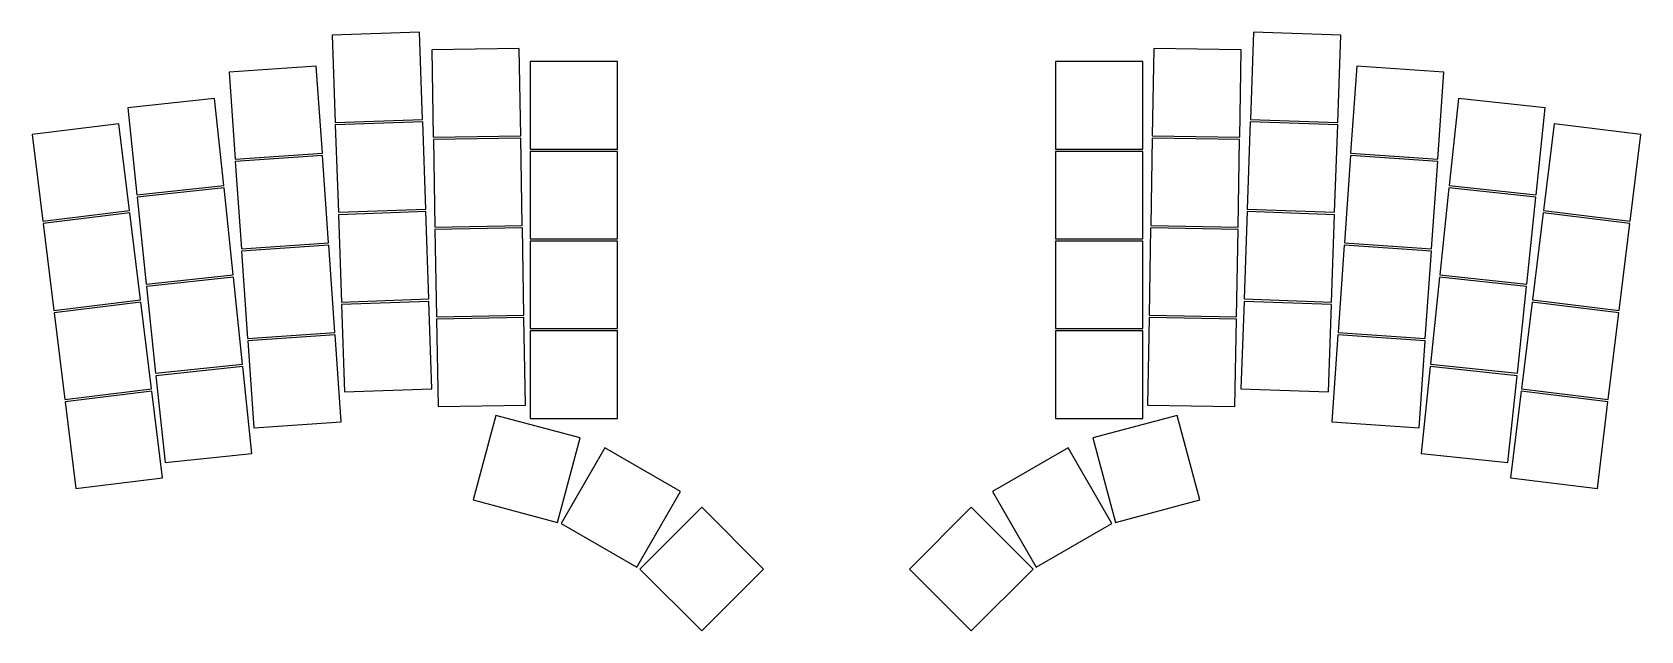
# Model space of a CAD drawing. Header units: millimetres. Extents: x 62 to 403, y -192 to -65.
import ezdxf

# ---------------------------------------------------------------- set-up
doc = ezdxf.new("R2010")
doc.units = ezdxf.units.MM

msp = doc.modelspace()

# ---------------------------------------------------------------- linework, layer by layer
for p, q in [((143.94, -64.98), (125.4, -65.63)), ((125.4, -65.63), (126.05, -84.17)), ((144.59, -83.52), (143.94, -64.98)), ((320.87, -64.98), (320.22, -83.52)), ((339.41, -65.63), (320.87, -64.98)), ((338.76, -84.17), (339.41, -65.63)), ((165.08, -68.42), (146.54, -68.74)), ((146.54, -68.74), (146.86, -87.29)), ((165.41, -86.97), (165.08, -68.42)), ((185.94, -71.23), (167.39, -71.23)), ((167.39, -71.23), (167.39, -89.78)), ((185.94, -89.78), (185.94, -71.23)), ((297.42, -71.23), (278.87, -71.23)), ((278.87, -71.23), (278.87, -89.78)), ((297.42, -89.78), (297.42, -71.23)), ((299.73, -68.42), (299.4, -86.97)), ((318.27, -68.74), (299.73, -68.42)), ((317.95, -87.29), (318.27, -68.74)), ((122.03, -72.17), (103.52, -73.46)), ((103.52, -73.46), (104.82, -91.96)), ((123.32, -90.67), (122.03, -72.17)), ((342.78, -72.17), (341.49, -90.67)), ((361.29, -73.46), (342.78, -72.17)), ((359.99, -91.96), (361.29, -73.46)), ((100.47, -79.09), (82.02, -81.03)), ((82.02, -81.03), (83.96, -99.48)), ((102.41, -97.54), (100.47, -79.09)), ((364.34, -79.09), (362.4, -97.54)), ((382.79, -81.03), (364.34, -79.09)), ((380.85, -99.48), (382.79, -81.03)), ((80.16, -84.44), (61.75, -86.7)), ((82.42, -102.85), (80.16, -84.44)), ((126.05, -84.17), (144.59, -83.52)), ((144.61, -84.02), (126.07, -84.67)), ((126.07, -84.67), (126.72, -103.21)), ((145.25, -102.56), (144.61, -84.02)), ((320.2, -84.02), (319.55, -102.56)), ((338.74, -84.67), (320.2, -84.02)), ((320.22, -83.52), (338.76, -84.17)), ((338.09, -103.21), (338.74, -84.67)), ((384.65, -84.44), (382.39, -102.85)), ((403.06, -86.7), (384.65, -84.44)), ((61.75, -86.7), (64.01, -105.11)), ((146.86, -87.29), (165.41, -86.97)), ((165.42, -87.47), (146.87, -87.79)), ((146.87, -87.79), (147.19, -106.34)), ((165.74, -106.01), (165.42, -87.47)), ((299.39, -87.47), (299.07, -106.01)), ((317.94, -87.79), (299.39, -87.47)), ((299.4, -86.97), (317.95, -87.29)), ((317.62, -106.34), (317.94, -87.79)), ((400.8, -105.11), (403.06, -86.7)), ((104.82, -91.96), (123.32, -90.67)), ((123.36, -91.17), (104.85, -92.46)), ((124.65, -109.67), (123.36, -91.17)), ((167.39, -89.78), (185.94, -89.78)), ((185.94, -90.28), (167.39, -90.28)), ((167.39, -90.28), (167.39, -108.83)), ((185.94, -108.83), (185.94, -90.28)), ((278.87, -89.78), (297.42, -89.78)), ((297.42, -90.28), (278.87, -90.28)), ((278.87, -90.28), (278.87, -108.83)), ((297.42, -108.83), (297.42, -90.28)), ((341.45, -91.17), (340.16, -109.67)), ((359.96, -92.46), (341.45, -91.17)), ((341.49, -90.67), (359.99, -91.96)), ((104.85, -92.46), (106.15, -110.97)), ((358.66, -110.97), (359.96, -92.46)), ((83.96, -99.48), (102.41, -97.54)), ((102.46, -98.04), (84.01, -99.98)), ((104.4, -116.49), (102.46, -98.04)), ((362.35, -98.04), (360.41, -116.49)), ((380.8, -99.98), (362.35, -98.04)), ((362.4, -97.54), (380.85, -99.48)), ((84.01, -99.98), (85.95, -118.43)), ((378.86, -118.43), (380.8, -99.98)), ((64.01, -105.11), (82.42, -102.85)), ((82.48, -103.34), (64.07, -105.6)), ((64.07, -105.6), (66.33, -124.02)), ((84.74, -121.75), (82.48, -103.34)), ((126.72, -103.21), (145.25, -102.56)), ((145.27, -103.06), (126.73, -103.71)), ((126.73, -103.71), (127.38, -122.25)), ((145.92, -121.6), (145.27, -103.06)), ((319.54, -103.06), (318.89, -121.6)), ((338.08, -103.71), (319.54, -103.06)), ((319.55, -102.56), (338.09, -103.21)), ((337.43, -122.25), (338.08, -103.71)), ((382.32, -103.34), (380.06, -121.75)), ((400.74, -105.6), (382.32, -103.34)), ((382.39, -102.85), (400.8, -105.11)), ((398.48, -124.02), (400.74, -105.6)), ((147.19, -106.34), (165.74, -106.01)), ((165.75, -106.51), (147.2, -106.84)), ((147.2, -106.84), (147.52, -125.38)), ((166.07, -125.06), (165.75, -106.51)), ((167.39, -108.83), (185.94, -108.83)), ((278.87, -108.83), (297.42, -108.83)), ((299.06, -106.51), (298.74, -125.06)), ((317.61, -106.84), (299.06, -106.51)), ((299.07, -106.01), (317.62, -106.34)), ((317.28, -125.38), (317.61, -106.84)), ((106.15, -110.97), (124.65, -109.67)), ((124.68, -110.17), (106.18, -111.47)), ((106.18, -111.47), (107.47, -129.97)), ((125.98, -128.68), (124.68, -110.17)), ((185.94, -109.33), (167.39, -109.33)), ((167.39, -109.33), (167.39, -127.88)), ((185.94, -127.88), (185.94, -109.33)), ((297.42, -109.33), (278.87, -109.33)), ((278.87, -109.33), (278.87, -127.88)), ((297.42, -127.88), (297.42, -109.33)), ((340.12, -110.17), (338.83, -128.68)), ((358.63, -111.47), (340.12, -110.17)), ((340.16, -109.67), (358.66, -110.97)), ((357.33, -129.97), (358.63, -111.47)), ((85.95, -118.43), (104.4, -116.49)), ((104.45, -116.98), (86, -118.92)), ((86, -118.92), (87.94, -137.37)), ((106.39, -135.43), (104.45, -116.98)), ((360.36, -116.98), (358.42, -135.43)), ((378.8, -118.92), (360.36, -116.98)), ((360.41, -116.49), (378.86, -118.43)), ((376.86, -137.37), (378.8, -118.92)), ((66.33, -124.02), (84.74, -121.75)), ((84.81, -122.25), (66.39, -124.51)), ((87.07, -140.66), (84.81, -122.25)), ((127.38, -122.25), (145.92, -121.6)), ((145.94, -122.1), (127.4, -122.75)), ((127.4, -122.75), (128.05, -141.28)), ((146.58, -140.64), (145.94, -122.1)), ((318.87, -122.1), (318.22, -140.64)), ((337.41, -122.75), (318.87, -122.1)), ((318.89, -121.6), (337.43, -122.25)), ((336.76, -141.28), (337.41, -122.75)), ((380, -122.25), (377.74, -140.66)), ((398.41, -124.51), (380, -122.25)), ((380.06, -121.75), (398.48, -124.02)), ((66.39, -124.51), (68.65, -142.92)), ((147.52, -125.38), (166.07, -125.06)), ((166.08, -125.56), (147.53, -125.88)), ((147.53, -125.88), (147.86, -144.43)), ((166.4, -144.11), (166.08, -125.56)), ((298.73, -125.56), (298.4, -144.11)), ((317.28, -125.88), (298.73, -125.56)), ((298.74, -125.06), (317.28, -125.38)), ((316.95, -144.43), (317.28, -125.88)), ((396.15, -142.92), (398.41, -124.51)), ((107.47, -129.97), (125.98, -128.68)), ((126.01, -129.18), (107.51, -130.47)), ((127.31, -147.68), (126.01, -129.18)), ((167.39, -127.88), (185.94, -127.88)), ((185.94, -128.38), (167.39, -128.38)), ((167.39, -128.38), (167.39, -146.93)), ((185.94, -146.93), (185.94, -128.38)), ((278.87, -127.88), (297.42, -127.88)), ((297.42, -128.38), (278.87, -128.38)), ((278.87, -128.38), (278.87, -146.93)), ((297.42, -146.93), (297.42, -128.38)), ((338.79, -129.18), (337.5, -147.68)), ((357.3, -130.47), (338.79, -129.18)), ((338.83, -128.68), (357.33, -129.97)), ((107.51, -130.47), (108.8, -148.97)), ((356.01, -148.97), (357.3, -130.47)), ((87.94, -137.37), (106.39, -135.43)), ((106.44, -135.93), (88, -137.87)), ((108.38, -154.38), (106.44, -135.93)), ((358.36, -135.93), (356.43, -154.38)), ((376.81, -137.87), (358.36, -135.93)), ((358.42, -135.43), (376.86, -137.37)), ((88, -137.87), (89.94, -156.32)), ((374.87, -156.32), (376.81, -137.87)), ((68.65, -142.92), (87.07, -140.66)), ((87.13, -141.16), (68.72, -143.42)), ((89.39, -159.57), (87.13, -141.16)), ((128.05, -141.28), (146.58, -140.64)), ((318.22, -140.64), (336.76, -141.28)), ((377.68, -141.16), (375.42, -159.57)), ((396.09, -143.42), (377.68, -141.16)), ((377.74, -140.66), (396.15, -142.92)), ((68.72, -143.42), (70.98, -161.83)), ((147.86, -144.43), (166.4, -144.11)), ((160.11, -146.29), (155.31, -164.21)), ((178.03, -151.09), (160.11, -146.29)), ((304.7, -146.29), (286.78, -151.09)), ((298.4, -144.11), (316.95, -144.43)), ((309.5, -164.21), (304.7, -146.29)), ((393.83, -161.83), (396.09, -143.42)), ((108.8, -148.97), (127.31, -147.68)), ((167.39, -146.93), (185.94, -146.93)), ((278.87, -146.93), (297.42, -146.93)), ((337.5, -147.68), (356.01, -148.97)), ((173.23, -169.01), (178.03, -151.09)), ((183.27, -153.15), (174, -169.21)), ((199.34, -162.42), (183.27, -153.15)), ((281.54, -153.15), (265.47, -162.42)), ((290.81, -169.21), (281.54, -153.15)), ((286.78, -151.09), (291.58, -169.01)), ((89.94, -156.32), (108.38, -154.38)), ((356.43, -154.38), (374.87, -156.32)), ((70.98, -161.83), (89.39, -159.57)), ((375.42, -159.57), (393.83, -161.83)), ((190.06, -178.49), (199.34, -162.42)), ((265.47, -162.42), (274.75, -178.49)), ((155.31, -164.21), (173.23, -169.01)), ((203.83, -165.78), (190.71, -178.9)), ((216.95, -178.9), (203.83, -165.78)), ((260.98, -165.78), (247.86, -178.9)), ((274.1, -178.9), (260.98, -165.78)), ((291.58, -169.01), (309.5, -164.21)), ((174, -169.21), (190.06, -178.49)), ((274.75, -178.49), (290.81, -169.21)), ((190.71, -178.9), (203.83, -192.01)), ((203.83, -192.01), (216.95, -178.9)), ((247.86, -178.9), (260.98, -192.01)), ((260.98, -192.01), (274.1, -178.9))]:
    msp.add_line(p, q)

doc.saveas('drawing.dxf')
